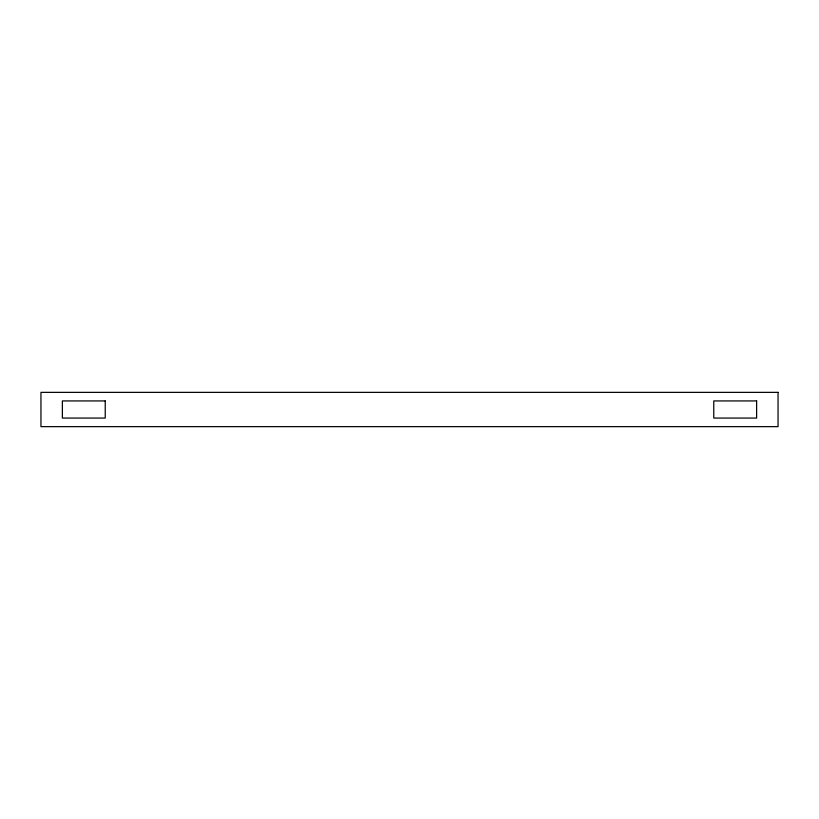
<?xml version="1.0" encoding="UTF-8"?>
<svg xmlns="http://www.w3.org/2000/svg" width="819" height="819" viewBox="0 0 819 819"><rect width="100%" height="100%" fill="white"/><g stroke="black" fill="none" stroke-linecap="round" stroke-linejoin="round"><path stroke-width="1.23" d="M778.05 392.362L40.95 392.362L40.95 426.638L778.05 426.638L778.05 392.362M105.231 400.931L62.377 400.931L62.377 418.069L105.231 418.069L105.231 400.931M756.623 400.931L713.769 400.931L713.769 418.069L756.623 418.069L756.623 400.931"/></g></svg>
